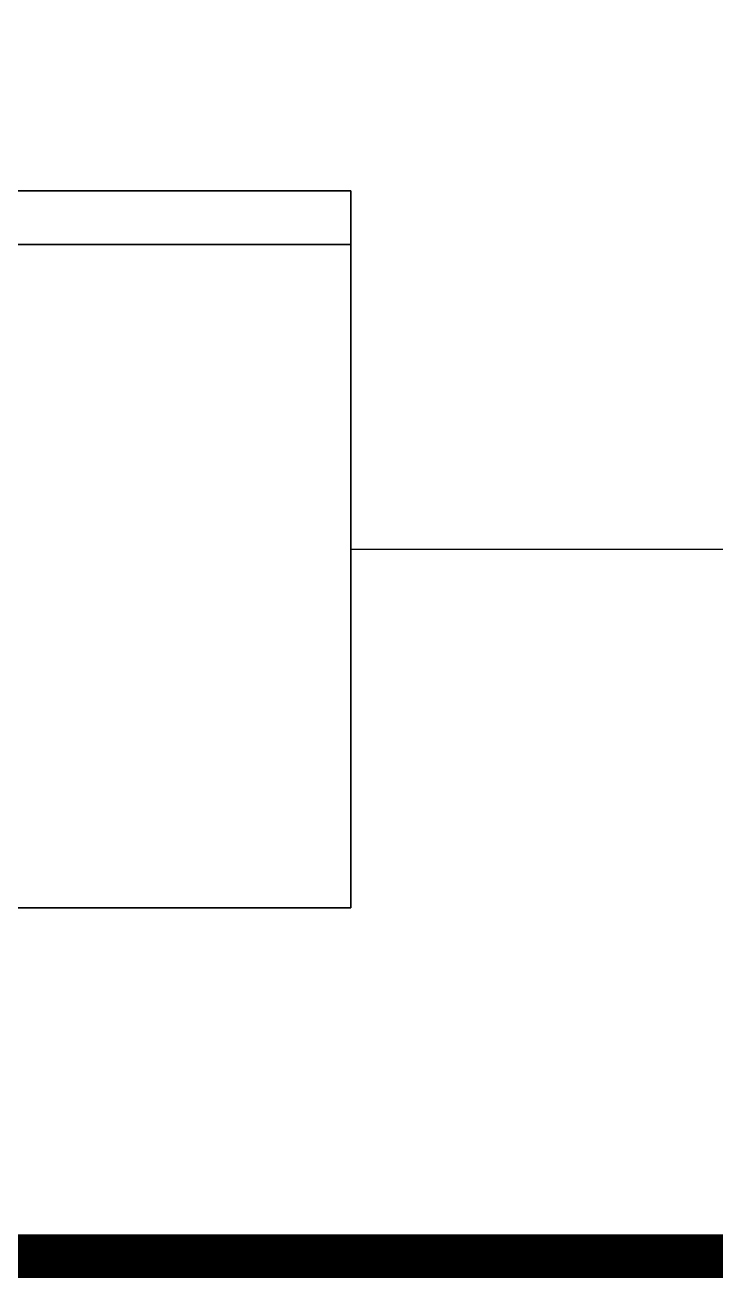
# Model space of a CAD drawing. Header units: feet. Extents: x 1 to 168002, y -59383 to 29717.
# Drawn here: x 66208 to 66999, y -15926 to -14492 of the extents above; entities that cross this region are included whole.
import ezdxf

# ---------------------------------------------------------------- set-up
doc = ezdxf.new("R2010")
doc.units = ezdxf.units.FT
doc.header["$LTSCALE"] = 50
doc.header["$MEASUREMENT"] = 0
doc.linetypes.add('PHANTOMX2', pattern=[5, 2.5, -0.5, 0.5, -0.5, 0.5, -0.5])
doc.layers.get('0').update_dxf_attribs({"linetype": 'CONTINUOUS'})
doc.layers.add('E-SYM1', color=3, linetype='CONTINUOUS')

msp = doc.modelspace()

# ---------------------------------------------------------------- linework, layer by layer
at = {"color": 7, "lineweight": 35}
for p, q in [((66580.8, -14682, 0.1), (64878.7, -14682, 0.1)), ((66580.8, -15502.6, 0.1), (66580.8, -14682, 0.1)), ((66580.8, -14743.3, 0.1), (64878.7, -14743.3, 0.1)), ((66580.8, -15502.6, 0.1), (64878.7, -15502.6, 0.1))]:
    msp.add_line(p, q, dxfattribs=at)
at = {"color": 6, "linetype": 'PHANTOMX2', "ltscale": 0.3, "const_width": 50, "elevation": 0.1}
msp.add_lwpolyline([(64678.7, -14582), (64678.7, -15901.5), (70331.6, -15901.5), (70331.6, -14352.7), (66580.8, -14352.7), (64678.7, -14352.7)], close=True, dxfattribs=at)
at = {"layer": 'E-SYM1', "ltscale": 100}
msp.add_line((66580.8, -15092.3, 0.1), (67195.6, -15092.3, 0.1), dxfattribs=at)

doc.saveas('drawing.dxf')
